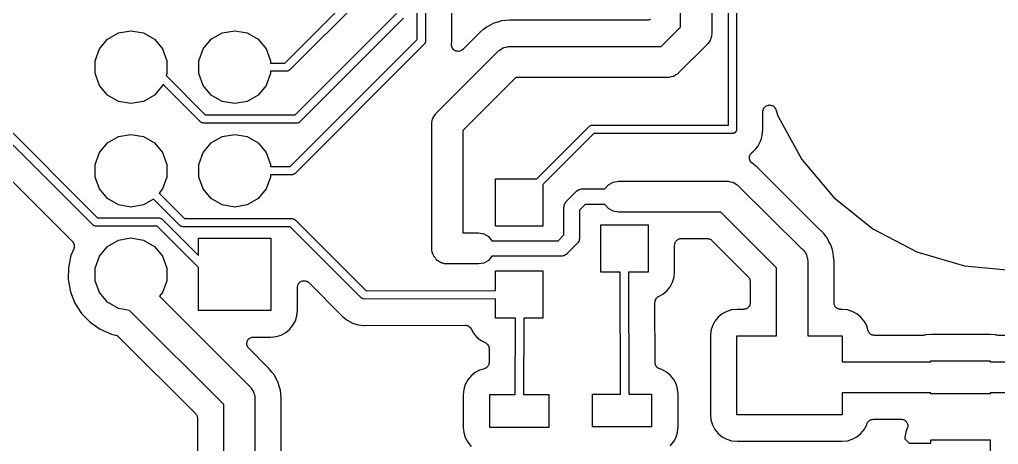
# Model space of a CAD drawing. Extents: x 171.3 to 228.7, y -128.7 to -71.3.
# Drawn here: x 180.85 to 199.73, y -108.28 to -100.08 of the extents above; entities that cross this region are included whole.
import ezdxf

# ---------------------------------------------------------------- set-up
doc = ezdxf.new("R2010")
doc.units = 0
doc.header["$MEASUREMENT"] = 0
doc.layers.add('BLACK', color=7, linetype='CONTINUOUS')

msp = doc.modelspace()

# ---------------------------------------------------------------- linework, layer by layer
at = {"layer": 'Black'}
for p, q in [((188.52, -100.467), (188.52, -91.5)), ((188.68, -91.5331), (188.68, -100.5)), ((189.188, -100.5), (189.188, -92.7137)), ((194.2, -96), (194.2, -100.35)), ((193.6, -100.226), (193.6, -96.1243)), ((194.52, -102.12), (194.52, -97.6)), ((194.68, -97.6331), (194.68, -102.2)), ((185.967, -100.92), (187.77, -99.1169)), ((187.907, -99.2066), (186.057, -101.057)), ((186.167, -101.92), (188.12, -99.9669)), ((188.257, -100.057), (186.257, -102.057)), ((189.856, -100.225), (189.796, -100.274)), ((189.926, -100.189), (189.856, -100.225)), ((189.927, -100.188), (189.926, -100.188)), ((189.926, -100.188), (189.926, -100.189)), ((189.996, -100.152), (189.927, -100.188)), ((190.071, -100.13), (189.996, -100.152)), ((190.072, -100.129), (190.071, -100.13)), ((190.147, -100.107), (190.072, -100.129)), ((190.072, -100.129), (190.072, -100.129)), ((190.225, -100.1), (190.147, -100.107)), ((190.226, -100.1), (190.225, -100.1)), ((190.306, -100.092), (190.226, -100.1)), ((190.226, -100.1), (190.226, -100.1)), ((192.963, -100.092), (190.306, -100.092)), ((192.968, -100.091), (192.963, -100.092)), ((192.974, -100.092), (192.968, -100.091)), ((192.99, -100.087), (192.974, -100.092)), ((193.006, -100.084), (192.99, -100.087)), ((193.011, -100.082), (193.006, -100.084)), ((193.016, -100.08), (193.011, -100.082)), ((193.226, -100.6), (193.6, -100.226)), ((182.548, -100.462), (182.76, -100.34)), ((182.76, -100.34), (183, -100.297)), ((183, -100.297), (183.24, -100.34)), ((183.24, -100.34), (183.452, -100.462)), ((184.548, -100.462), (184.76, -100.34)), ((184.76, -100.34), (185, -100.297)), ((185, -100.297), (185.24, -100.34)), ((185.24, -100.34), (185.452, -100.462)), ((189.728, -100.329), (189.398, -100.659)), ((189.73, -100.327), (189.728, -100.329)), ((189.733, -100.325), (189.73, -100.327)), ((189.73, -100.327), (189.73, -100.327)), ((189.73, -100.327), (189.73, -100.327)), ((189.795, -100.275), (189.733, -100.325)), ((189.796, -100.274), (189.795, -100.275)), ((189.795, -100.275), (189.795, -100.275)), ((194.189, -100.414), (194.182, -100.453)), ((194.199, -100.376), (194.189, -100.414)), ((194.2, -100.35), (194.198, -100.363)), ((194.198, -100.363), (194.199, -100.376)), ((182.391, -100.649), (182.548, -100.462)), ((183.452, -100.462), (183.609, -100.649)), ((184.391, -100.649), (184.548, -100.462)), ((185.452, -100.462), (185.609, -100.649)), ((186.067, -102.92), (188.52, -100.467)), ((188.657, -100.557), (186.157, -103.057)), ((188.659, -100.554), (188.657, -100.557)), ((188.661, -100.551), (188.659, -100.554)), ((188.667, -100.542), (188.661, -100.551)), ((188.673, -100.534), (188.667, -100.542)), ((188.675, -100.527), (188.673, -100.53)), ((188.673, -100.53), (188.673, -100.534)), ((188.677, -100.517), (188.675, -100.527)), ((188.68, -100.507), (188.677, -100.517)), ((188.68, -100.5), (188.679, -100.503)), ((188.679, -100.503), (188.68, -100.507)), ((189.182, -100.555), (189.188, -100.502)), ((189.182, -100.557), (189.182, -100.555)), ((189.182, -100.558), (189.182, -100.557)), ((189.184, -100.579), (189.182, -100.558)), ((189.185, -100.599), (189.184, -100.579)), ((189.185, -100.601), (189.185, -100.599)), ((189.186, -100.602), (189.185, -100.601)), ((189.194, -100.621), (189.186, -100.602)), ((189.188, -100.501), (189.188, -100.5)), ((189.188, -100.502), (189.188, -100.501)), ((189.188, -100.502), (189.188, -100.502)), ((189.188, -100.502), (189.188, -100.502)), ((190.197, -100.618), (190.236, -100.611)), ((190.236, -100.611), (190.274, -100.601)), ((190.274, -100.601), (190.287, -100.602)), ((190.287, -100.602), (190.3, -100.6)), ((190.3, -100.6), (193.226, -100.6)), ((194.112, -100.562), (193.562, -101.112)), ((194.12, -100.551), (194.112, -100.562)), ((194.13, -100.543), (194.12, -100.551)), ((194.149, -100.509), (194.13, -100.543)), ((194.172, -100.477), (194.149, -100.509)), ((194.175, -100.464), (194.172, -100.477)), ((194.182, -100.453), (194.175, -100.464)), ((182.308, -100.878), (182.391, -100.649)), ((183.609, -100.649), (183.692, -100.878)), ((184.308, -100.878), (184.391, -100.649)), ((185.609, -100.649), (185.692, -100.878)), ((188.888, -101.888), (190.088, -100.688)), ((189.202, -100.64), (189.194, -100.621)), ((189.204, -100.641), (189.202, -100.64)), ((189.204, -100.642), (189.204, -100.641)), ((189.219, -100.657), (189.204, -100.642)), ((189.233, -100.672), (189.219, -100.657)), ((189.234, -100.672), (189.233, -100.672)), ((189.235, -100.673), (189.234, -100.672)), ((189.254, -100.682), (189.235, -100.673)), ((189.272, -100.691), (189.254, -100.682)), ((189.274, -100.691), (189.272, -100.691)), ((189.275, -100.692), (189.274, -100.691)), ((189.296, -100.694), (189.275, -100.692)), ((189.316, -100.696), (189.296, -100.694)), ((189.318, -100.696), (189.316, -100.696)), ((189.319, -100.696), (189.318, -100.696)), ((189.339, -100.691), (189.319, -100.696)), ((189.359, -100.686), (189.339, -100.691)), ((189.36, -100.685), (189.359, -100.686)), ((189.362, -100.685), (189.36, -100.685)), ((189.379, -100.673), (189.362, -100.685)), ((189.396, -100.661), (189.379, -100.673)), ((189.397, -100.66), (189.396, -100.661)), ((189.398, -100.659), (189.397, -100.66)), ((190.088, -100.688), (190.099, -100.68)), ((190.099, -100.68), (190.107, -100.67)), ((190.107, -100.67), (190.141, -100.651)), ((190.141, -100.651), (190.173, -100.628)), ((190.173, -100.628), (190.186, -100.625)), ((190.186, -100.625), (190.197, -100.618)), ((182.308, -101.122), (182.308, -100.878)), ((183.692, -100.878), (183.692, -101.122)), ((184.308, -101.122), (184.308, -100.878)), ((185.692, -100.878), (185.692, -100.92)), ((185.692, -100.92), (185.967, -100.92)), ((182.391, -101.351), (182.308, -101.122)), ((183.692, -101.122), (183.677, -101.164)), ((183.677, -101.164), (184.433, -101.92)), ((184.391, -101.351), (184.308, -101.122)), ((185.692, -101.122), (185.609, -101.351)), ((186, -101.08), (185.692, -101.08)), ((185.692, -101.08), (185.692, -101.122)), ((186.003, -101.079), (186, -101.08)), ((186.007, -101.08), (186.003, -101.079)), ((186.017, -101.077), (186.007, -101.08)), ((186.027, -101.075), (186.017, -101.077)), ((186.03, -101.073), (186.027, -101.075)), ((186.034, -101.073), (186.03, -101.073)), ((186.042, -101.067), (186.034, -101.073)), ((186.051, -101.061), (186.042, -101.067)), ((186.054, -101.059), (186.051, -101.061)), ((186.057, -101.057), (186.054, -101.059)), ((193.464, -101.175), (193.453, -101.182)), ((193.477, -101.172), (193.464, -101.175)), ((193.509, -101.149), (193.477, -101.172)), ((193.543, -101.13), (193.509, -101.149)), ((193.551, -101.12), (193.543, -101.13)), ((193.562, -101.112), (193.551, -101.12)), ((182.548, -101.538), (182.391, -101.351)), ((183.609, -101.351), (183.452, -101.538)), ((183.616, -101.33), (183.609, -101.351)), ((184.343, -102.057), (183.616, -101.33)), ((184.548, -101.538), (184.391, -101.351)), ((185.609, -101.351), (185.452, -101.538)), ((190.424, -101.2), (189.4, -102.224)), ((193.35, -101.2), (190.424, -101.2)), ((193.363, -101.198), (193.35, -101.2)), ((193.376, -101.199), (193.363, -101.198)), ((193.414, -101.189), (193.376, -101.199)), ((193.453, -101.182), (193.414, -101.189)), ((182.76, -101.66), (182.548, -101.538)), ((183.452, -101.538), (183.24, -101.66)), ((184.76, -101.66), (184.548, -101.538)), ((185.452, -101.538), (185.24, -101.66)), ((183, -101.703), (182.76, -101.66)), ((183.24, -101.66), (183, -101.703)), ((185, -101.703), (184.76, -101.66)), ((185.24, -101.66), (185, -101.703)), ((195.251, -101.746), (195.254, -101.745)), ((195.254, -101.745), (195.256, -101.744)), ((195.256, -101.744), (195.275, -101.738)), ((195.275, -101.738), (195.293, -101.731)), ((195.293, -101.731), (195.296, -101.731)), ((195.296, -101.731), (195.298, -101.73)), ((195.298, -101.73), (195.318, -101.731)), ((195.318, -101.731), (195.337, -101.731)), ((195.337, -101.731), (195.34, -101.732)), ((195.34, -101.732), (195.342, -101.732)), ((195.342, -101.732), (195.36, -101.74)), ((195.36, -101.74), (195.379, -101.746)), ((184.433, -101.92), (186.167, -101.92)), ((188.851, -101.941), (188.87, -101.907)), ((188.87, -101.907), (188.88, -101.899)), ((188.88, -101.899), (188.888, -101.888)), ((195.188, -101.851), (195.192, -101.832)), ((195.188, -101.854), (195.188, -101.851)), ((195.188, -101.856), (195.188, -101.854)), ((195.188, -102.2), (195.188, -101.856)), ((195.192, -101.832), (195.196, -101.813)), ((195.196, -101.813), (195.197, -101.81)), ((195.197, -101.81), (195.198, -101.808)), ((195.198, -101.808), (195.208, -101.791)), ((195.208, -101.791), (195.218, -101.775)), ((195.218, -101.775), (195.22, -101.773)), ((195.22, -101.773), (195.221, -101.771)), ((195.221, -101.771), (195.237, -101.759)), ((195.237, -101.759), (195.251, -101.746)), ((195.379, -101.746), (195.381, -101.748)), ((195.381, -101.748), (195.383, -101.749)), ((195.383, -101.749), (195.397, -101.762)), ((195.397, -101.762), (195.412, -101.775)), ((195.412, -101.775), (195.414, -101.777)), ((195.414, -101.777), (195.416, -101.779)), ((195.416, -101.779), (195.425, -101.796)), ((195.425, -101.796), (195.434, -101.813)), ((195.434, -101.813), (195.435, -101.815)), ((195.435, -101.815), (195.436, -101.818)), ((195.436, -101.818), (195.475, -101.94)), ((182.265, -104.044), (180.334, -102.114)), ((180.471, -102.024), (182.354, -103.908)), ((184.346, -102.059), (184.343, -102.057)), ((184.349, -102.061), (184.346, -102.059)), ((184.358, -102.067), (184.349, -102.061)), ((184.366, -102.073), (184.358, -102.067)), ((184.37, -102.073), (184.366, -102.073)), ((184.373, -102.075), (184.37, -102.073)), ((184.383, -102.077), (184.373, -102.075)), ((184.393, -102.08), (184.383, -102.077)), ((184.397, -102.079), (184.393, -102.08)), ((184.4, -102.08), (184.397, -102.079)), ((186.2, -102.08), (184.4, -102.08)), ((186.203, -102.079), (186.2, -102.08)), ((186.207, -102.08), (186.203, -102.079)), ((186.217, -102.077), (186.207, -102.08)), ((186.227, -102.075), (186.217, -102.077)), ((186.23, -102.073), (186.227, -102.075)), ((186.234, -102.073), (186.23, -102.073)), ((186.242, -102.067), (186.234, -102.073)), ((186.251, -102.061), (186.242, -102.067)), ((186.254, -102.059), (186.251, -102.061)), ((186.257, -102.057), (186.254, -102.059)), ((188.8, -102.1), (188.802, -102.087)), ((188.8, -104.5), (188.8, -102.1)), ((188.801, -102.074), (188.811, -102.036)), ((188.802, -102.087), (188.801, -102.074)), ((188.811, -102.036), (188.818, -101.997)), ((188.818, -101.997), (188.825, -101.986)), ((188.825, -101.986), (188.828, -101.973)), ((188.828, -101.973), (188.851, -101.941)), ((191.868, -102.125), (191.878, -102.123)), ((191.878, -102.123), (191.888, -102.12)), ((191.888, -102.12), (191.892, -102.121)), ((191.892, -102.121), (191.895, -102.12)), ((191.895, -102.12), (194.52, -102.12)), ((195.475, -101.94), (195.938, -102.782)), ((182.76, -102.34), (183, -102.297)), ((183, -102.297), (183.24, -102.34)), ((184.76, -102.34), (185, -102.297)), ((185, -102.297), (185.24, -102.34)), ((189.4, -102.224), (189.4, -104.2)), ((190.828, -103.154), (191.838, -102.143)), ((191.928, -102.28), (190.941, -103.267)), ((191.838, -102.143), (191.841, -102.141)), ((191.841, -102.141), (191.844, -102.139)), ((191.844, -102.139), (191.853, -102.133)), ((191.853, -102.133), (191.861, -102.127)), ((191.861, -102.127), (191.865, -102.127)), ((191.865, -102.127), (191.868, -102.125)), ((194.6, -102.28), (191.928, -102.28)), ((194.607, -102.279), (194.6, -102.28)), ((194.614, -102.279), (194.607, -102.279)), ((194.62, -102.276), (194.614, -102.279)), ((194.627, -102.275), (194.62, -102.276)), ((194.633, -102.272), (194.627, -102.275)), ((194.64, -102.269), (194.633, -102.272)), ((194.645, -102.265), (194.64, -102.269)), ((194.651, -102.261), (194.645, -102.265)), ((194.656, -102.256), (194.651, -102.261)), ((194.661, -102.251), (194.656, -102.256)), ((194.665, -102.245), (194.661, -102.251)), ((194.669, -102.24), (194.665, -102.245)), ((194.672, -102.233), (194.669, -102.24)), ((194.675, -102.227), (194.672, -102.233)), ((194.676, -102.22), (194.675, -102.227)), ((194.679, -102.214), (194.676, -102.22)), ((194.68, -102.2), (194.679, -102.207)), ((194.679, -102.207), (194.679, -102.214)), ((195.175, -102.32), (195.181, -102.264)), ((195.181, -102.263), (195.188, -102.202)), ((195.181, -102.264), (195.181, -102.263)), ((195.181, -102.263), (195.181, -102.263)), ((195.188, -102.202), (195.188, -102.2)), ((179.975, -102.473), (181.87, -104.368)), ((182.391, -102.649), (182.548, -102.462)), ((182.548, -102.462), (182.76, -102.34)), ((183.24, -102.34), (183.452, -102.462)), ((183.452, -102.462), (183.609, -102.649)), ((184.391, -102.649), (184.548, -102.462)), ((184.548, -102.462), (184.76, -102.34)), ((185.24, -102.34), (185.452, -102.462)), ((185.452, -102.462), (185.609, -102.649)), ((195.086, -102.53), (195.113, -102.48)), ((195.113, -102.479), (195.141, -102.43)), ((195.113, -102.48), (195.113, -102.479)), ((195.113, -102.48), (195.113, -102.48)), ((195.141, -102.43), (195.158, -102.375)), ((195.158, -102.374), (195.175, -102.32)), ((195.158, -102.375), (195.158, -102.374)), ((195.158, -102.375), (195.158, -102.375)), ((182.308, -102.878), (182.391, -102.649)), ((183.609, -102.649), (183.692, -102.878)), ((184.308, -102.878), (184.391, -102.649)), ((185.609, -102.649), (185.692, -102.878)), ((194.936, -102.705), (194.943, -102.686)), ((194.943, -102.686), (194.944, -102.685)), ((194.944, -102.683), (194.958, -102.668)), ((194.944, -102.685), (194.944, -102.683)), ((194.958, -102.668), (194.971, -102.652)), ((194.971, -102.652), (194.972, -102.651)), ((194.972, -102.651), (194.973, -102.65)), ((194.973, -102.65), (195.013, -102.618)), ((195.013, -102.618), (195.049, -102.575)), ((195.049, -102.574), (195.086, -102.53)), ((195.049, -102.575), (195.049, -102.574)), ((195.049, -102.574), (195.049, -102.574)), ((182.308, -103.122), (182.308, -102.878)), ((183.692, -102.878), (183.692, -103.122)), ((184.308, -103.122), (184.308, -102.878)), ((185.692, -102.878), (185.692, -102.92)), ((194.927, -102.768), (194.928, -102.748)), ((194.928, -102.77), (194.927, -102.768)), ((194.928, -102.724), (194.936, -102.705)), ((194.928, -102.726), (194.928, -102.724)), ((194.928, -102.727), (194.928, -102.726)), ((194.928, -102.748), (194.928, -102.727)), ((194.928, -102.771), (194.928, -102.77)), ((194.935, -102.791), (194.928, -102.771)), ((194.941, -102.81), (194.935, -102.791)), ((194.942, -102.811), (194.941, -102.81)), ((194.943, -102.813), (194.942, -102.811)), ((194.956, -102.828), (194.943, -102.813)), ((194.969, -102.845), (194.956, -102.828)), ((194.97, -102.845), (194.969, -102.845)), ((194.971, -102.846), (194.97, -102.845)), ((195.013, -102.881), (194.971, -102.846)), ((195.938, -102.782), (196.555, -103.518)), ((185.692, -102.92), (186.067, -102.92)), ((186.142, -103.067), (186.134, -103.073)), ((186.151, -103.061), (186.142, -103.067)), ((186.154, -103.059), (186.151, -103.061)), ((186.157, -103.057), (186.154, -103.059)), ((195.013, -102.882), (195.013, -102.881)), ((195.014, -102.882), (195.013, -102.882)), ((195.076, -102.933), (195.014, -102.882)), ((196.254, -104.111), (195.076, -102.933)), ((182.391, -103.351), (182.308, -103.122)), ((183.692, -103.122), (183.609, -103.351)), ((184.391, -103.351), (184.308, -103.122)), ((185.692, -103.122), (185.609, -103.351)), ((186.1, -103.08), (185.692, -103.08)), ((185.692, -103.08), (185.692, -103.122)), ((186.103, -103.079), (186.1, -103.08)), ((186.107, -103.08), (186.103, -103.079)), ((186.117, -103.077), (186.107, -103.08)), ((186.127, -103.075), (186.117, -103.077)), ((186.13, -103.073), (186.127, -103.075)), ((186.134, -103.073), (186.13, -103.073)), ((190.027, -104.068), (190.027, -103.154)), ((190.027, -103.154), (190.828, -103.154)), ((192.207, -103.27), (192.297, -103.218)), ((192.297, -103.218), (192.4, -103.2)), ((192.4, -103.2), (194.5, -103.2)), ((194.5, -103.2), (194.513, -103.202)), ((194.513, -103.202), (194.526, -103.201)), ((194.526, -103.201), (194.564, -103.211)), ((194.564, -103.211), (194.603, -103.218)), ((194.603, -103.218), (194.614, -103.225)), ((194.614, -103.225), (194.627, -103.228)), ((194.627, -103.228), (194.659, -103.251)), ((194.659, -103.251), (194.693, -103.27)), ((182.548, -103.538), (182.391, -103.351)), ((183.609, -103.351), (183.543, -103.43)), ((183.543, -103.43), (184.033, -103.92)), ((184.548, -103.538), (184.391, -103.351)), ((185.609, -103.351), (185.452, -103.538)), ((190.941, -103.267), (190.941, -104.068)), ((191.394, -103.594), (191.594, -103.394)), ((191.594, -103.394), (191.599, -103.39)), ((191.599, -103.39), (191.604, -103.385)), ((191.604, -103.385), (191.621, -103.375)), ((191.621, -103.375), (191.637, -103.364)), ((191.637, -103.364), (191.643, -103.362)), ((191.643, -103.362), (191.649, -103.359)), ((191.649, -103.359), (191.668, -103.356)), ((191.668, -103.356), (191.687, -103.351)), ((191.687, -103.351), (191.694, -103.351)), ((191.694, -103.351), (191.7, -103.35)), ((191.7, -103.35), (192.14, -103.35)), ((192.14, -103.35), (192.207, -103.27)), ((194.693, -103.27), (194.701, -103.28)), ((194.701, -103.28), (194.712, -103.288)), ((194.712, -103.288), (195.915, -104.491)), ((182.76, -103.66), (182.548, -103.538)), ((183.435, -103.548), (183.24, -103.66)), ((183.943, -104.057), (183.435, -103.548)), ((184.76, -103.66), (184.548, -103.538)), ((185.452, -103.538), (185.24, -103.66)), ((191.364, -103.637), (191.375, -103.621)), ((191.375, -103.621), (191.385, -103.604)), ((191.385, -103.604), (191.39, -103.599)), ((191.39, -103.599), (191.394, -103.594)), ((196.555, -103.518), (197.304, -104.12)), ((183, -103.703), (182.76, -103.66)), ((183.24, -103.66), (183, -103.703)), ((185, -103.703), (184.76, -103.66)), ((185.24, -103.66), (185, -103.703)), ((191.35, -103.7), (191.351, -103.694)), ((191.35, -104.238), (191.35, -103.7)), ((191.351, -103.687), (191.356, -103.668)), ((191.351, -103.694), (191.351, -103.687)), ((191.356, -103.668), (191.359, -103.649)), ((191.359, -103.649), (191.362, -103.643)), ((191.362, -103.643), (191.364, -103.637)), ((191.762, -103.65), (191.65, -103.762)), ((191.65, -103.762), (191.65, -104.3)), ((192.14, -103.65), (191.762, -103.65)), ((192.207, -103.73), (192.14, -103.65)), ((192.297, -103.782), (192.207, -103.73)), ((192.4, -103.8), (192.297, -103.782)), ((194.376, -103.8), (192.4, -103.8)), ((195.45, -104.874), (194.376, -103.8)), ((182.354, -103.908), (183.535, -103.908)), ((183.535, -103.908), (183.539, -103.908)), ((183.539, -103.908), (183.542, -103.908)), ((183.542, -103.908), (183.552, -103.911)), ((183.552, -103.911), (183.562, -103.912)), ((183.562, -103.912), (183.565, -103.914)), ((183.565, -103.914), (183.569, -103.915)), ((183.569, -103.915), (183.577, -103.921)), ((183.577, -103.921), (183.586, -103.926)), ((183.586, -103.926), (183.589, -103.929)), ((183.589, -103.929), (183.592, -103.931)), ((183.592, -103.931), (184.3, -104.639)), ((184.033, -103.92), (186.1, -103.92)), ((186.1, -103.92), (186.103, -103.921)), ((186.103, -103.921), (186.107, -103.92)), ((186.107, -103.92), (186.117, -103.923)), ((186.117, -103.923), (186.127, -103.925)), ((186.127, -103.925), (186.13, -103.927)), ((186.13, -103.927), (186.134, -103.927)), ((186.134, -103.927), (186.142, -103.933)), ((186.142, -103.933), (186.151, -103.939)), ((186.151, -103.939), (186.154, -103.941)), ((186.154, -103.941), (186.157, -103.943)), ((186.157, -103.943), (186.357, -104.143)), ((182.268, -104.046), (182.265, -104.044)), ((182.27, -104.049), (182.268, -104.046)), ((182.279, -104.054), (182.27, -104.049)), ((182.287, -104.06), (182.279, -104.054)), ((182.291, -104.061), (182.287, -104.06)), ((182.294, -104.063), (182.291, -104.061)), ((182.304, -104.065), (182.294, -104.063)), ((182.314, -104.067), (182.304, -104.065)), ((182.318, -104.067), (182.314, -104.067)), ((182.321, -104.068), (182.318, -104.067)), ((183.502, -104.068), (182.321, -104.068)), ((184.3, -104.866), (183.502, -104.068)), ((183.946, -104.059), (183.943, -104.057)), ((183.949, -104.061), (183.946, -104.059)), ((183.958, -104.067), (183.949, -104.061)), ((183.966, -104.073), (183.958, -104.067)), ((183.97, -104.073), (183.966, -104.073)), ((183.973, -104.075), (183.97, -104.073)), ((183.983, -104.077), (183.973, -104.075)), ((183.993, -104.08), (183.983, -104.077)), ((183.997, -104.079), (183.993, -104.08)), ((184, -104.08), (183.997, -104.079)), ((186.067, -104.08), (184, -104.08)), ((186.243, -104.257), (186.067, -104.08)), ((186.357, -104.143), (186.357, -104.143)), ((186.357, -104.143), (187.533, -105.32)), ((190.941, -104.068), (190.027, -104.068)), ((192.059, -104.957), (192.059, -104.043)), ((192.059, -104.043), (192.973, -104.043)), ((192.973, -104.043), (192.973, -104.957)), ((196.259, -104.115), (196.254, -104.111)), ((196.262, -104.119), (196.259, -104.115)), ((196.264, -104.12), (196.262, -104.119)), ((196.264, -104.121), (196.264, -104.12)), ((196.265, -104.121), (196.264, -104.121)), ((196.325, -104.171), (196.265, -104.121)), ((196.374, -104.232), (196.325, -104.171)), ((197.304, -104.12), (198.156, -104.565)), ((181.87, -104.368), (181.875, -104.375)), ((181.875, -104.375), (181.882, -104.381)), ((181.882, -104.381), (181.888, -104.393)), ((182.548, -104.462), (182.76, -104.34)), ((182.76, -104.34), (183, -104.297)), ((183, -104.297), (183.24, -104.34)), ((183.24, -104.34), (183.452, -104.462)), ((184.3, -104.639), (184.3, -104.3)), ((184.3, -104.3), (185.7, -104.3)), ((185.7, -104.3), (185.7, -105.7)), ((187.432, -105.446), (186.243, -104.257)), ((186.243, -104.257), (186.243, -104.257)), ((189.4, -104.2), (189.7, -104.2)), ((189.7, -104.2), (189.803, -104.218)), ((189.803, -104.218), (189.893, -104.27)), ((189.893, -104.27), (189.96, -104.35)), ((189.96, -104.35), (191.238, -104.35)), ((191.238, -104.35), (191.35, -104.238)), ((191.625, -104.379), (191.615, -104.396)), ((191.636, -104.363), (191.625, -104.379)), ((191.638, -104.357), (191.636, -104.363)), ((191.641, -104.351), (191.638, -104.357)), ((191.644, -104.332), (191.641, -104.351)), ((191.649, -104.313), (191.644, -104.332)), ((191.65, -104.3), (191.649, -104.306)), ((191.649, -104.306), (191.649, -104.313)), ((193.492, -104.392), (193.497, -104.382)), ((193.497, -104.382), (193.501, -104.371)), ((193.501, -104.371), (193.508, -104.363)), ((193.508, -104.363), (193.514, -104.353)), ((193.514, -104.353), (193.522, -104.346)), ((193.522, -104.346), (193.53, -104.338)), ((193.53, -104.338), (193.539, -104.332)), ((193.539, -104.332), (193.548, -104.325)), ((193.548, -104.325), (193.558, -104.321)), ((193.558, -104.321), (193.568, -104.316)), ((193.568, -104.316), (193.579, -104.314)), ((193.579, -104.314), (193.589, -104.31)), ((193.589, -104.31), (193.6, -104.31)), ((193.6, -104.31), (193.611, -104.308)), ((193.611, -104.308), (194.113, -104.308)), ((194.113, -104.308), (194.118, -104.309)), ((194.118, -104.309), (194.124, -104.308)), ((194.124, -104.308), (194.14, -104.313)), ((194.14, -104.313), (194.156, -104.316)), ((194.156, -104.316), (194.161, -104.318)), ((194.161, -104.318), (194.166, -104.32)), ((194.166, -104.32), (194.18, -104.329)), ((194.18, -104.329), (194.194, -104.338)), ((194.194, -104.338), (194.198, -104.342)), ((194.198, -104.342), (194.203, -104.345)), ((194.203, -104.345), (194.905, -105.047)), ((196.375, -104.232), (196.374, -104.232)), ((196.375, -104.233), (196.375, -104.232)), ((196.424, -104.293), (196.375, -104.233)), ((196.461, -104.363), (196.424, -104.293)), ((196.461, -104.364), (196.461, -104.363)), ((196.461, -104.363), (196.461, -104.363)), ((196.498, -104.433), (196.461, -104.364)), ((181.897, -104.508), (181.843, -104.633)), ((181.888, -104.393), (181.895, -104.404)), ((181.895, -104.404), (181.897, -104.413)), ((181.897, -104.413), (181.902, -104.421)), ((181.899, -104.499), (181.897, -104.508)), ((181.903, -104.49), (181.899, -104.499)), ((181.902, -104.421), (181.903, -104.434)), ((181.903, -104.434), (181.906, -104.446)), ((181.904, -104.477), (181.903, -104.49)), ((181.907, -104.465), (181.904, -104.477)), ((181.906, -104.446), (181.906, -104.456)), ((181.906, -104.456), (181.907, -104.465)), ((182.391, -104.649), (182.548, -104.462)), ((183.452, -104.462), (183.609, -104.649)), ((188.805, -104.526), (188.8, -104.5)), ((188.805, -104.552), (188.805, -104.526)), ((188.814, -104.577), (188.805, -104.552)), ((188.818, -104.603), (188.814, -104.577)), ((191.606, -104.406), (191.406, -104.606)), ((191.61, -104.401), (191.606, -104.406)), ((191.615, -104.396), (191.61, -104.401)), ((193.484, -104.435), (193.486, -104.424)), ((193.484, -104.951), (193.484, -104.435)), ((193.486, -104.413), (193.49, -104.403)), ((193.486, -104.424), (193.486, -104.413)), ((193.49, -104.403), (193.492, -104.392)), ((195.915, -104.491), (195.92, -104.495)), ((195.92, -104.495), (195.943, -104.508)), ((195.943, -104.508), (195.96, -104.528)), ((195.96, -104.528), (195.98, -104.545)), ((195.98, -104.545), (195.993, -104.568)), ((195.993, -104.568), (196.01, -104.588)), ((196.52, -104.508), (196.498, -104.433)), ((196.52, -104.509), (196.52, -104.508)), ((196.52, -104.508), (196.52, -104.508)), ((196.543, -104.584), (196.52, -104.509)), ((198.156, -104.565), (199.077, -104.836)), ((181.843, -104.633), (181.794, -104.865)), ((182.308, -104.878), (182.391, -104.649)), ((183.609, -104.649), (183.692, -104.878)), ((188.831, -104.625), (188.818, -104.603)), ((188.84, -104.65), (188.831, -104.625)), ((188.857, -104.67), (188.84, -104.65)), ((188.87, -104.693), (188.857, -104.67)), ((188.89, -104.71), (188.87, -104.693)), ((188.907, -104.73), (188.89, -104.71)), ((188.93, -104.743), (188.907, -104.73)), ((188.95, -104.76), (188.93, -104.743)), ((188.975, -104.769), (188.95, -104.76)), ((189.893, -104.73), (189.803, -104.782)), ((189.96, -104.65), (189.893, -104.73)), ((191.3, -104.65), (189.96, -104.65)), ((191.306, -104.649), (191.3, -104.65)), ((191.313, -104.649), (191.306, -104.649)), ((191.332, -104.644), (191.313, -104.649)), ((191.351, -104.641), (191.332, -104.644)), ((191.357, -104.638), (191.351, -104.641)), ((191.363, -104.636), (191.357, -104.638)), ((191.379, -104.625), (191.363, -104.636)), ((191.396, -104.615), (191.379, -104.625)), ((191.401, -104.61), (191.396, -104.615)), ((191.406, -104.606), (191.401, -104.61)), ((196.01, -104.588), (196.019, -104.613)), ((196.019, -104.613), (196.032, -104.635)), ((196.032, -104.635), (196.036, -104.661)), ((196.036, -104.661), (196.045, -104.686)), ((196.045, -104.686), (196.045, -104.712)), ((196.045, -104.712), (196.05, -104.738)), ((196.05, -104.738), (196.05, -106.187)), ((196.55, -104.662), (196.543, -104.584)), ((196.55, -104.663), (196.55, -104.662)), ((196.55, -104.662), (196.55, -104.662)), ((196.558, -104.744), (196.55, -104.663)), ((196.558, -105.549), (196.558, -104.744)), ((181.794, -104.865), (181.79, -105.102)), ((182.308, -105.122), (182.308, -104.878)), ((183.692, -104.878), (183.692, -105.122)), ((184.3, -105.7), (184.3, -104.866)), ((188.997, -104.782), (188.975, -104.769)), ((189.023, -104.786), (188.997, -104.782)), ((189.048, -104.795), (189.023, -104.786)), ((189.074, -104.795), (189.048, -104.795)), ((189.1, -104.8), (189.074, -104.795)), ((189.7, -104.8), (189.1, -104.8)), ((189.803, -104.782), (189.7, -104.8)), ((190.027, -105.311), (190.027, -104.932)), ((190.027, -104.932), (190.941, -104.932)), ((190.941, -104.932), (190.941, -105.846)), ((193.474, -105.057), (193.484, -104.951)), ((195.45, -106.187), (195.45, -104.874)), ((199.077, -104.836), (200.034, -104.923)), ((181.79, -105.102), (181.833, -105.335)), ((182.391, -105.351), (182.308, -105.122)), ((183.692, -105.122), (183.609, -105.351)), ((186.265, -105.145), (186.27, -105.143)), ((186.27, -105.143), (186.275, -105.139)), ((186.275, -105.139), (186.29, -105.134)), ((186.29, -105.134), (186.305, -105.127)), ((186.305, -105.127), (186.311, -105.126)), ((186.311, -105.126), (186.316, -105.124)), ((186.316, -105.124), (186.333, -105.124)), ((186.333, -105.124), (186.349, -105.123)), ((186.349, -105.123), (186.355, -105.124)), ((186.355, -105.124), (186.36, -105.124)), ((186.36, -105.124), (186.376, -105.13)), ((186.376, -105.13), (186.392, -105.134)), ((186.392, -105.134), (186.396, -105.137)), ((186.396, -105.137), (186.402, -105.139)), ((186.402, -105.139), (186.414, -105.15)), ((192.437, -104.957), (192.059, -104.957)), ((192.439, -107.31), (192.437, -104.957)), ((192.973, -104.957), (192.597, -104.957)), ((192.597, -104.957), (192.599, -107.31)), ((193.445, -105.153), (193.474, -105.057)), ((194.905, -105.047), (194.908, -105.052)), ((194.908, -105.052), (194.912, -105.056)), ((194.912, -105.056), (194.921, -105.07)), ((194.921, -105.07), (194.93, -105.084)), ((194.93, -105.084), (194.932, -105.089)), ((194.932, -105.089), (194.934, -105.094)), ((194.934, -105.094), (194.937, -105.11)), ((194.937, -105.11), (194.942, -105.126)), ((194.942, -105.126), (194.941, -105.132)), ((194.941, -105.132), (194.942, -105.137)), ((194.942, -105.137), (194.942, -105.549)), ((186.211, -105.249), (186.214, -105.233)), ((186.211, -105.694), (186.211, -105.249)), ((186.214, -105.233), (186.215, -105.216)), ((186.215, -105.216), (186.218, -105.211)), ((186.218, -105.211), (186.219, -105.206)), ((186.219, -105.206), (186.227, -105.191)), ((186.227, -105.191), (186.234, -105.176)), ((186.234, -105.176), (186.238, -105.172)), ((186.238, -105.172), (186.241, -105.168)), ((186.241, -105.168), (186.253, -105.157)), ((186.253, -105.157), (186.265, -105.145)), ((186.414, -105.15), (186.428, -105.159)), ((186.428, -105.159), (187.073, -105.805)), ((187.533, -105.32), (190.027, -105.311)), ((193.257, -105.382), (193.334, -105.318)), ((193.334, -105.318), (193.398, -105.241)), ((193.398, -105.241), (193.445, -105.153)), ((181.833, -105.335), (181.92, -105.555)), ((182.548, -105.538), (182.391, -105.351)), ((183.609, -105.351), (183.548, -105.424)), ((183.548, -105.424), (185.302, -107.178)), ((187.44, -105.451), (187.432, -105.446)), ((187.449, -105.461), (187.44, -105.451)), ((187.473, -105.475), (187.449, -105.461)), ((187.5, -105.48), (187.473, -105.475)), ((190.027, -105.471), (187.5, -105.48)), ((190.027, -105.846), (190.027, -105.471)), ((193.105, -105.535), (193.109, -105.515)), ((193.109, -105.515), (193.113, -105.495)), ((193.113, -105.495), (193.114, -105.494)), ((193.114, -105.491), (193.125, -105.474)), ((193.114, -105.494), (193.114, -105.491)), ((193.125, -105.474), (193.135, -105.457)), ((193.135, -105.457), (193.137, -105.456)), ((193.137, -105.456), (193.138, -105.454)), ((193.138, -105.454), (193.153, -105.442)), ((193.153, -105.442), (193.169, -105.429)), ((193.169, -105.429), (193.171, -105.428)), ((193.171, -105.428), (193.172, -105.427)), ((193.172, -105.427), (193.257, -105.382)), ((181.92, -105.555), (182.049, -105.754)), ((182.76, -105.66), (182.548, -105.538)), ((182.974, -105.698), (182.76, -105.66)), ((184.79, -107.514), (182.974, -105.698)), ((185.7, -105.7), (184.3, -105.7)), ((186.201, -105.8), (186.211, -105.694)), ((193.106, -105.537), (193.105, -105.535)), ((193.105, -105.539), (193.106, -105.537)), ((193.107, -106.705), (193.105, -105.539)), ((194.584, -105.686), (194.489, -105.715)), ((194.69, -105.676), (194.584, -105.686)), ((194.815, -105.676), (194.69, -105.676)), ((194.826, -105.674), (194.815, -105.676)), ((194.837, -105.674), (194.826, -105.674)), ((194.847, -105.67), (194.837, -105.674)), ((194.858, -105.668), (194.847, -105.67)), ((194.868, -105.663), (194.858, -105.668)), ((194.879, -105.659), (194.868, -105.663)), ((194.887, -105.652), (194.879, -105.659)), ((194.897, -105.646), (194.887, -105.652)), ((194.904, -105.638), (194.897, -105.646)), ((194.912, -105.631), (194.904, -105.638)), ((194.918, -105.621), (194.912, -105.631)), ((194.925, -105.612), (194.918, -105.621)), ((194.929, -105.602), (194.925, -105.612)), ((194.934, -105.592), (194.929, -105.602)), ((194.936, -105.581), (194.934, -105.592)), ((194.94, -105.571), (194.936, -105.581)), ((194.942, -105.549), (194.94, -105.56)), ((194.94, -105.56), (194.94, -105.571)), ((196.56, -105.56), (196.558, -105.549)), ((196.56, -105.571), (196.56, -105.56)), ((196.564, -105.581), (196.56, -105.571)), ((196.566, -105.592), (196.564, -105.581)), ((196.571, -105.602), (196.566, -105.592)), ((196.575, -105.612), (196.571, -105.602)), ((196.582, -105.621), (196.575, -105.612)), ((196.588, -105.631), (196.582, -105.621)), ((196.596, -105.638), (196.588, -105.631)), ((196.603, -105.646), (196.596, -105.638)), ((196.613, -105.652), (196.603, -105.646)), ((196.621, -105.659), (196.613, -105.652)), ((196.632, -105.663), (196.621, -105.659)), ((196.642, -105.668), (196.632, -105.663)), ((196.653, -105.67), (196.642, -105.668)), ((196.663, -105.674), (196.653, -105.67)), ((196.674, -105.674), (196.663, -105.674)), ((196.685, -105.676), (196.674, -105.674)), ((196.71, -105.676), (196.685, -105.676)), ((196.816, -105.686), (196.71, -105.676)), ((196.911, -105.715), (196.816, -105.686)), ((182.049, -105.754), (182.213, -105.924)), ((186.124, -105.984), (186.172, -105.895)), ((186.172, -105.895), (186.201, -105.8)), ((187.073, -105.805), (187.074, -105.806)), ((187.074, -105.806), (187.17, -105.886)), ((187.17, -105.886), (187.271, -105.941)), ((190.418, -105.846), (190.027, -105.846)), ((190.412, -107.32), (190.418, -105.846)), ((190.578, -105.846), (190.572, -107.32)), ((190.941, -105.846), (190.578, -105.846)), ((194.323, -105.826), (194.26, -105.903)), ((194.4, -105.763), (194.323, -105.826)), ((194.489, -105.715), (194.4, -105.763)), ((197, -105.763), (196.911, -105.715)), ((197.077, -105.826), (197, -105.763)), ((197.14, -105.903), (197.077, -105.826)), ((182.213, -105.924), (182.408, -106.06)), ((182.408, -106.06), (182.625, -106.154)), ((185.984, -106.124), (186.061, -106.061)), ((186.061, -106.061), (186.124, -105.984)), ((187.271, -105.941), (187.38, -105.975)), ((187.38, -105.975), (187.5, -105.988)), ((187.5, -105.988), (187.503, -105.988)), ((187.503, -105.988), (189.446, -105.981)), ((189.446, -105.981), (189.448, -105.981)), ((189.448, -105.981), (189.451, -105.981)), ((189.451, -105.981), (189.47, -105.985)), ((189.47, -105.985), (189.49, -105.988)), ((189.49, -105.988), (189.492, -105.989)), ((189.492, -105.989), (189.494, -105.99)), ((189.494, -105.99), (189.511, -106)), ((189.511, -106), (189.528, -106.01)), ((189.528, -106.01), (189.529, -106.012)), ((189.529, -106.012), (189.531, -106.013)), ((189.531, -106.013), (189.544, -106.029)), ((189.544, -106.029), (189.556, -106.044)), ((189.556, -106.044), (189.557, -106.046)), ((189.557, -106.046), (189.559, -106.048)), ((189.559, -106.048), (189.602, -106.13)), ((194.183, -106.087), (194.173, -106.193)), ((194.212, -105.992), (194.183, -106.087)), ((194.26, -105.903), (194.212, -105.992)), ((197.188, -105.992), (197.14, -105.903)), ((197.217, -106.09), (197.188, -105.992)), ((182.625, -106.154), (182.7, -106.171)), ((182.7, -106.171), (182.713, -106.176)), ((182.713, -106.176), (182.726, -106.18)), ((182.726, -106.18), (182.733, -106.185)), ((182.733, -106.185), (182.741, -106.188)), ((182.741, -106.188), (182.751, -106.197)), ((182.751, -106.197), (182.762, -106.205)), ((182.762, -106.205), (184.245, -107.687)), ((185.245, -106.29), (185.25, -106.275)), ((185.25, -106.275), (185.254, -106.27)), ((185.254, -106.27), (185.256, -106.265)), ((185.256, -106.265), (185.268, -106.253)), ((185.268, -106.253), (185.279, -106.241)), ((185.279, -106.241), (185.284, -106.238)), ((185.284, -106.238), (185.288, -106.234)), ((185.288, -106.234), (185.303, -106.227)), ((185.303, -106.227), (185.317, -106.219)), ((185.317, -106.219), (185.322, -106.218)), ((185.322, -106.218), (185.327, -106.215)), ((185.327, -106.215), (185.344, -106.214)), ((185.344, -106.214), (185.36, -106.211)), ((185.36, -106.211), (185.694, -106.211)), ((185.694, -106.211), (185.8, -106.201)), ((185.8, -106.201), (185.895, -106.172)), ((185.895, -106.172), (185.984, -106.124)), ((189.602, -106.13), (189.666, -106.207)), ((189.666, -106.207), (189.743, -106.271)), ((189.743, -106.271), (189.841, -106.323)), ((194.173, -106.193), (194.173, -107.705)), ((194.684, -107.711), (194.684, -106.187)), ((194.684, -106.187), (195.45, -106.187)), ((196.05, -106.187), (196.716, -106.187)), ((196.716, -106.187), (196.716, -106.688)), ((197.224, -106.103), (197.217, -106.09)), ((197.229, -106.117), (197.224, -106.103)), ((197.234, -106.122), (197.229, -106.117)), ((197.237, -106.129), (197.234, -106.122)), ((197.248, -106.139), (197.237, -106.129)), ((197.257, -106.15), (197.248, -106.139)), ((197.264, -106.154), (197.257, -106.15)), ((197.27, -106.159), (197.264, -106.154)), ((197.283, -106.165), (197.27, -106.159)), ((197.295, -106.172), (197.283, -106.165)), ((197.303, -106.174), (197.295, -106.172)), ((197.31, -106.177), (197.303, -106.174)), ((197.325, -106.177), (197.31, -106.177)), ((197.339, -106.18), (197.325, -106.177)), ((198.277, -106.18), (197.339, -106.18)), ((198.295, -106.177), (198.277, -106.18)), ((198.313, -106.175), (198.295, -106.177)), ((198.329, -106.17), (198.313, -106.175)), ((198.435, -106.159), (198.329, -106.17)), ((199.565, -106.159), (198.435, -106.159)), ((199.671, -106.17), (199.565, -106.159)), ((199.687, -106.175), (199.671, -106.17)), ((199.705, -106.177), (199.687, -106.175)), ((199.723, -106.18), (199.705, -106.177)), ((199.988, -106.18), (199.723, -106.18)), ((185.234, -106.349), (185.235, -106.333)), ((185.235, -106.355), (185.234, -106.349)), ((185.235, -106.316), (185.237, -106.311)), ((185.235, -106.333), (185.235, -106.316)), ((185.235, -106.36), (185.235, -106.355)), ((185.241, -106.376), (185.235, -106.36)), ((185.237, -106.311), (185.238, -106.305)), ((185.238, -106.305), (185.245, -106.29)), ((185.245, -106.392), (185.241, -106.376)), ((185.248, -106.396), (185.245, -106.392)), ((185.25, -106.402), (185.248, -106.396)), ((185.261, -106.414), (185.25, -106.402)), ((185.271, -106.428), (185.261, -106.414)), ((185.661, -106.818), (185.271, -106.428)), ((189.841, -106.323), (189.842, -106.324)), ((189.842, -106.324), (189.845, -106.325)), ((189.845, -106.325), (189.86, -106.338)), ((189.86, -106.338), (189.875, -106.35)), ((189.875, -106.35), (189.876, -106.352)), ((189.876, -106.352), (189.878, -106.353)), ((189.878, -106.353), (189.888, -106.371)), ((189.888, -106.371), (189.899, -106.387)), ((189.899, -106.387), (189.899, -106.39)), ((189.899, -106.39), (189.9, -106.392)), ((189.9, -106.392), (189.904, -106.411)), ((189.904, -106.411), (189.908, -106.431)), ((189.908, -106.431), (189.907, -106.433)), ((189.907, -106.433), (189.908, -106.435)), ((189.908, -106.435), (189.907, -106.7)), ((185.663, -106.82), (185.661, -106.818)), ((185.665, -106.823), (185.663, -106.82)), ((185.663, -106.82), (185.663, -106.82)), ((185.663, -106.82), (185.663, -106.82)), ((185.715, -106.885), (185.665, -106.823)), ((189.816, -106.821), (189.723, -106.849)), ((189.829, -106.814), (189.816, -106.821)), ((189.843, -106.809), (189.829, -106.814)), ((189.849, -106.804), (189.843, -106.809)), ((189.856, -106.801), (189.849, -106.804)), ((189.866, -106.79), (189.856, -106.801)), ((189.877, -106.781), (189.866, -106.79)), ((189.881, -106.774), (189.877, -106.781)), ((189.886, -106.768), (189.881, -106.774)), ((189.892, -106.755), (189.886, -106.768)), ((189.899, -106.743), (189.892, -106.755)), ((189.9, -106.735), (189.899, -106.743)), ((189.903, -106.728), (189.9, -106.735)), ((189.904, -106.714), (189.903, -106.728)), ((189.907, -106.7), (189.904, -106.714)), ((193.109, -106.72), (193.107, -106.705)), ((193.11, -106.734), (193.109, -106.72)), ((193.113, -106.741), (193.11, -106.734)), ((193.114, -106.749), (193.113, -106.741)), ((193.122, -106.761), (193.114, -106.749)), ((193.127, -106.775), (193.122, -106.761)), ((193.133, -106.78), (193.127, -106.775)), ((193.137, -106.787), (193.133, -106.78)), ((193.148, -106.796), (193.137, -106.787)), ((193.158, -106.807), (193.148, -106.796)), ((193.164, -106.81), (193.158, -106.807)), ((193.17, -106.815), (193.164, -106.81)), ((193.184, -106.82), (193.17, -106.815)), ((193.197, -106.827), (193.184, -106.82)), ((193.237, -106.839), (193.197, -106.827)), ((193.325, -106.886), (193.237, -106.839)), ((196.716, -106.688), (198.428, -106.688)), ((198.428, -106.688), (198.428, -106.67)), ((198.428, -106.67), (199.571, -106.67)), ((199.571, -106.67), (199.571, -106.688)), ((199.571, -106.688), (199.988, -106.688)), ((185.716, -106.886), (185.715, -106.885)), ((185.715, -106.885), (185.715, -106.885)), ((185.765, -106.946), (185.716, -106.886)), ((185.801, -107.016), (185.765, -106.946)), ((185.802, -107.016), (185.801, -107.016)), ((185.802, -107.017), (185.802, -107.016)), ((185.838, -107.086), (185.802, -107.017)), ((189.558, -106.96), (189.494, -107.037)), ((189.635, -106.896), (189.558, -106.96)), ((189.723, -106.849), (189.635, -106.896)), ((193.402, -106.95), (193.325, -106.886)), ((193.466, -107.027), (193.402, -106.95)), ((193.513, -107.115), (193.466, -107.027)), ((185.302, -107.178), (185.31, -107.189)), ((185.31, -107.189), (185.32, -107.197)), ((185.32, -107.197), (185.339, -107.231)), ((185.86, -107.161), (185.838, -107.086)), ((185.861, -107.162), (185.86, -107.161)), ((185.883, -107.237), (185.861, -107.162)), ((185.861, -107.162), (185.861, -107.162)), ((189.447, -107.125), (189.418, -107.221)), ((189.494, -107.037), (189.447, -107.125)), ((193.542, -107.211), (193.513, -107.115)), ((193.553, -107.317), (193.542, -107.211)), ((185.339, -107.231), (185.362, -107.263)), ((185.362, -107.263), (185.365, -107.276)), ((185.365, -107.276), (185.372, -107.287)), ((185.372, -107.287), (185.379, -107.326)), ((185.379, -107.326), (185.389, -107.364)), ((185.389, -107.364), (185.388, -107.377)), ((185.388, -107.377), (185.39, -107.39)), ((185.39, -107.39), (185.39, -113.7)), ((185.89, -107.315), (185.883, -107.237)), ((185.89, -107.316), (185.89, -107.315)), ((185.89, -107.316), (185.89, -107.316)), ((185.898, -107.396), (185.89, -107.316)), ((185.898, -112.655), (185.898, -107.396)), ((189.418, -107.221), (189.407, -107.327)), ((189.407, -107.327), (189.407, -107.949)), ((189.918, -107.956), (189.918, -107.32)), ((189.918, -107.32), (190.412, -107.32)), ((190.572, -107.32), (191.061, -107.32)), ((191.061, -107.32), (191.061, -107.956)), ((191.898, -107.945), (191.898, -107.31)), ((191.898, -107.31), (192.439, -107.31)), ((192.599, -107.31), (193.041, -107.31)), ((193.041, -107.31), (193.041, -107.945)), ((193.553, -107.939), (193.553, -107.317)), ((198.428, -107.288), (196.716, -107.288)), ((196.716, -107.288), (196.716, -107.711)), ((198.428, -107.305), (198.428, -107.288)), ((199.571, -107.305), (198.428, -107.305)), ((199.864, -107.288), (199.571, -107.288)), ((199.571, -107.288), (199.571, -107.305)), ((184.79, -113.7), (184.79, -107.514)), ((184.245, -107.687), (184.248, -107.692)), ((184.248, -107.692), (184.252, -107.696)), ((184.252, -107.696), (184.261, -107.71)), ((184.261, -107.71), (184.27, -107.724)), ((184.27, -107.724), (184.272, -107.729)), ((184.272, -107.729), (184.274, -107.734)), ((184.274, -107.734), (184.277, -107.75)), ((184.277, -107.75), (184.282, -107.766)), ((184.282, -107.766), (184.281, -107.772)), ((184.281, -107.772), (184.282, -107.777)), ((184.282, -107.777), (184.282, -112.761)), ((194.173, -107.705), (194.183, -107.811)), ((196.716, -107.711), (194.684, -107.711)), ((189.407, -107.949), (189.418, -108.055)), ((191.061, -107.956), (189.918, -107.956)), ((193.041, -107.945), (191.898, -107.945)), ((193.542, -108.045), (193.553, -107.939)), ((194.183, -107.811), (194.212, -107.906)), ((194.212, -107.906), (194.26, -107.995)), ((197.14, -107.995), (197.188, -107.906)), ((197.188, -107.906), (197.194, -107.886)), ((197.194, -107.886), (197.2, -107.873)), ((197.2, -107.873), (197.205, -107.859)), ((197.205, -107.859), (197.21, -107.854)), ((197.21, -107.854), (197.214, -107.847)), ((197.214, -107.847), (197.224, -107.837)), ((197.224, -107.837), (197.234, -107.826)), ((197.234, -107.826), (197.24, -107.822)), ((197.24, -107.822), (197.246, -107.817)), ((197.246, -107.817), (197.259, -107.811)), ((197.259, -107.811), (197.272, -107.804)), ((197.272, -107.804), (197.279, -107.802)), ((197.279, -107.802), (197.286, -107.799)), ((197.286, -107.799), (197.301, -107.799)), ((197.301, -107.799), (197.315, -107.796)), ((197.315, -107.796), (197.854, -107.796)), ((197.854, -107.796), (197.867, -107.798)), ((197.867, -107.798), (197.881, -107.799)), ((197.881, -107.799), (197.889, -107.802)), ((197.889, -107.802), (197.897, -107.804)), ((197.897, -107.804), (197.909, -107.811)), ((197.909, -107.811), (197.922, -107.816)), ((197.922, -107.816), (197.928, -107.822)), ((197.928, -107.822), (197.935, -107.826)), ((197.935, -107.826), (197.944, -107.836)), ((197.971, -107.972), (197.94, -108.046)), ((197.944, -107.836), (197.954, -107.846)), ((197.954, -107.846), (197.958, -107.853)), ((197.958, -107.853), (197.964, -107.859)), ((197.964, -107.859), (197.968, -107.873)), ((197.968, -107.873), (197.975, -107.885)), ((197.974, -107.958), (197.971, -107.972)), ((197.979, -107.945), (197.974, -107.958)), ((197.975, -107.885), (197.976, -107.893)), ((197.976, -107.893), (197.979, -107.901)), ((197.979, -107.901), (197.979, -107.915)), ((197.979, -107.915), (197.981, -107.929)), ((197.981, -107.929), (197.979, -107.937)), ((197.979, -107.937), (197.979, -107.945)), ((189.418, -108.055), (189.447, -108.151)), ((189.447, -108.151), (189.494, -108.239)), ((193.466, -108.229), (193.513, -108.141)), ((193.513, -108.141), (193.542, -108.045)), ((194.26, -107.995), (194.323, -108.072)), ((194.323, -108.072), (194.4, -108.135)), ((194.4, -108.135), (194.489, -108.183)), ((196.911, -108.183), (197, -108.135)), ((197, -108.135), (197.077, -108.072)), ((197.077, -108.072), (197.14, -107.995)), ((197.94, -108.046), (197.921, -108.144)), ((197.921, -108.144), (197.921, -108.174)), ((189.494, -108.239), (189.561, -108.321)), ((193.4, -108.309), (193.466, -108.229)), ((194.489, -108.183), (194.584, -108.212)), ((194.584, -108.212), (194.69, -108.222)), ((194.69, -108.222), (196.71, -108.222)), ((196.71, -108.222), (196.816, -108.212)), ((196.816, -108.212), (196.911, -108.183)), ((197.921, -108.174), (198.005, -108.258)), ((198.005, -108.258), (198.428, -108.258)), ((198.428, -108.258), (198.428, -108.194)), ((198.428, -108.194), (199.571, -108.194)), ((199.571, -108.194), (199.571, -108.829))]:
    msp.add_line(p, q, dxfattribs=at)

doc.saveas('drawing.dxf')
